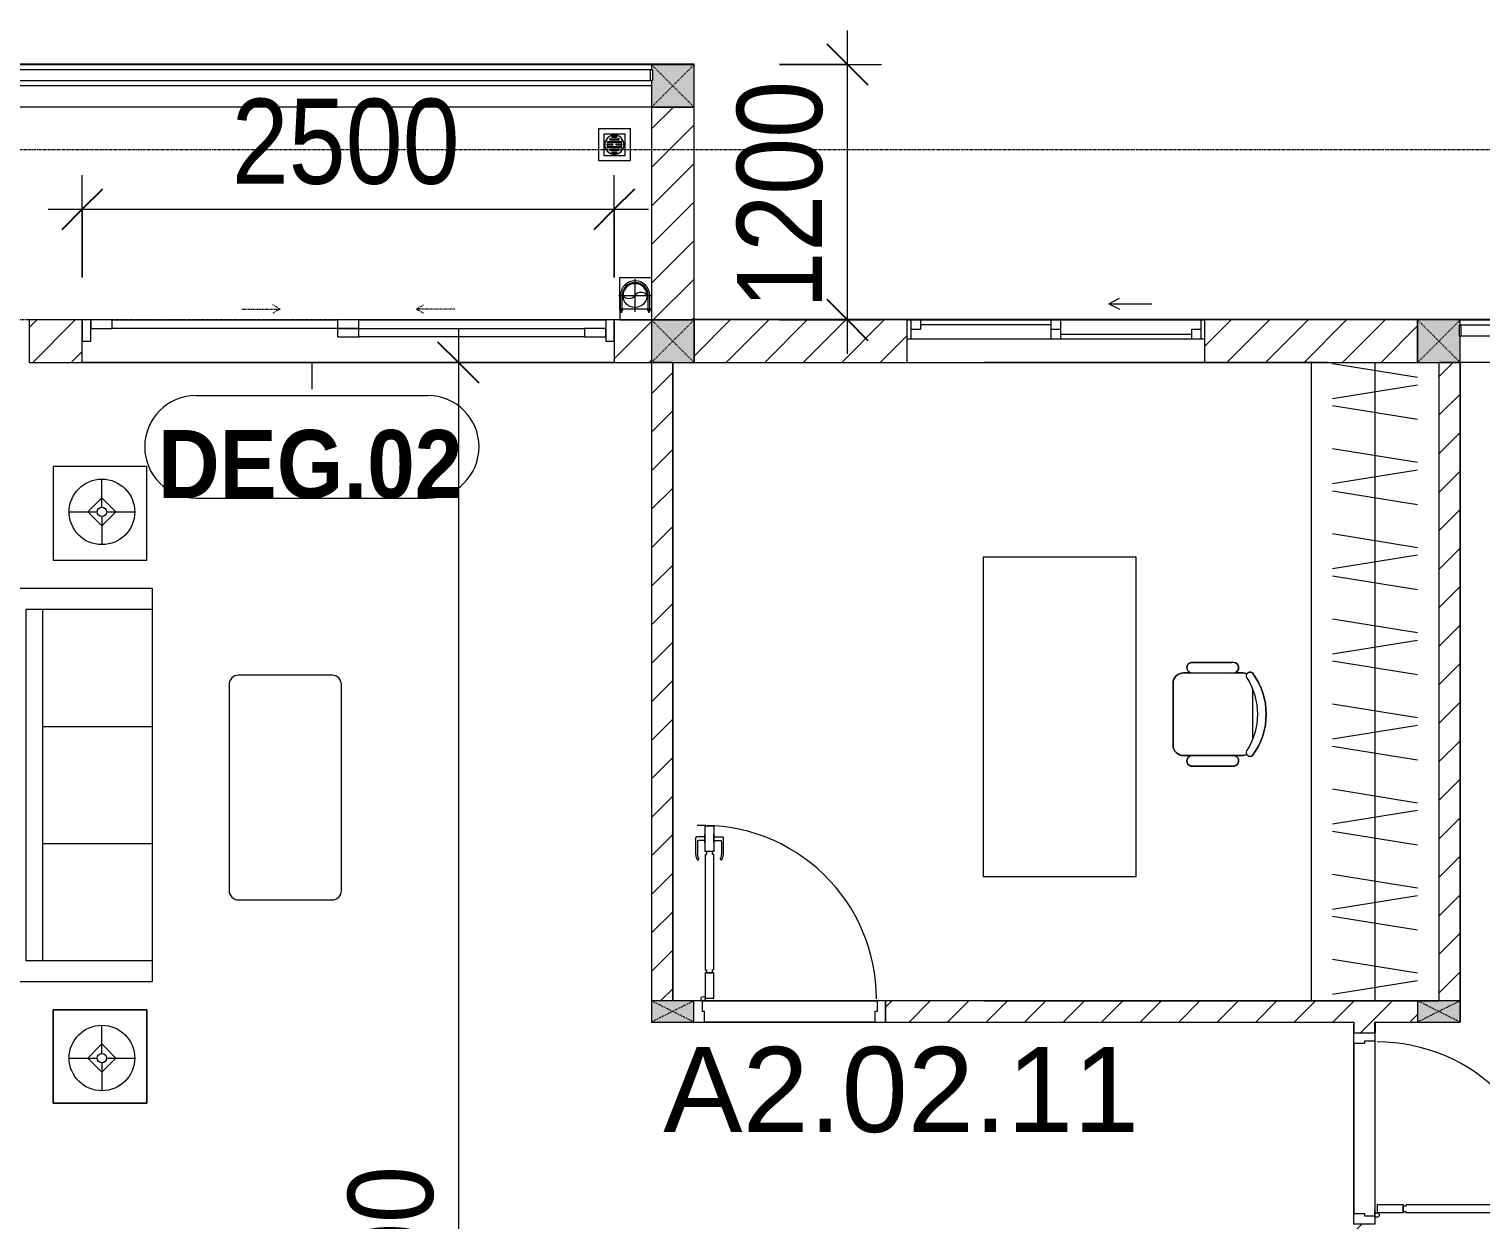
# Model space of a CAD drawing. Header units: millimetres. Extents: x 962 to 239635, y -15958 to 82755.
# Drawn here: x 153678 to 160501, y 40307 to 45904 of the extents above; entities that cross this region are included whole.
import ezdxf

# ---------------------------------------------------------------- set-up
doc = ezdxf.new("R2010")
doc.units = ezdxf.units.MM
for name, pattern in [('Dash', [6, 3, -3]), ('Grid Line', [22.225, 12.7, -3.175, 3.175, -3.175]), ('IMPORT-CENTER _2_', [40.64, 25.4, -5.08, 5.08, -5.08])]:
    doc.linetypes.add(name, pattern=pattern)
for name, color, linetype, lineweight in [('0-1', 7, 'Continuous', 5), ('A-ANNO-DIMS', 211, 'Continuous', 9), ('A-ANNO-DIMS-160', 211, 'Continuous', 9), ('A-AREA-IDEN', 2, 'Continuous', 9), ('A-DETL-GENF-1', 9, 'Continuous', 9), ('A-DOOR', 31, 'Continuous', 9), ('A-DOOR-1', 254, 'Continuous', 9), ('A-DOOR-2', 9, 'Continuous', 9), ('A-DOOR-FRAM', 31, 'Continuous', 9), ('A-DOOR-HDLN', 31, 'Dash', 9), ('A-DOOR-IDEN', 31, 'Continuous', 9), ('A-FLOR-1', 250, 'Continuous', 9), ('A-FLOR-2', 9, 'Continuous', 9), ('A-FLOR-HRAL', 11, 'Continuous', 9), ('A-FLOR-HRAL-1', 254, 'Continuous', 9), ('A-FLOR-HRAL-2', 9, 'Continuous', 9), ('A-GLAZ', 151, 'Continuous', 9), ('A-WALL', 113, 'Continuous', 9), ('A-WALL-1', 253, 'Continuous', 18), ('A-WALL-2', 9, 'Continuous', 9), ('A-WALL-3', 113, 'Continuous', 18), ('A-WALL-PATT-1', 10, 'Continuous', 9), ('A-WALL-PATT-2', 111, 'Continuous', 9), ('G-IMPT', 8, 'Continuous', 9), ('G-IMPT-2', 8, 'IMPORT-CENTER _2_', 9), ('I-FURN', 30, 'Continuous', 9), ('I-FURN-1', 254, 'Continuous', 9), ('M-EQPM', 50, 'Continuous', 9), ('S-COLS', 52, 'Continuous', 9), ('S-COLS-1', 52, 'Continuous', 5), ('S-COLS-3', 254, 'Continuous', 9), ('S-COLS-4', 253, 'Continuous', 18), ('S-COLS-5', 52, 'Dash', 9), ('S-COLS-6', 52, 'Continuous', 18), ('S-COLS-HDLN', 52, 'Dash', 9), ('S-COLS-HDLN-1', 9, 'Dash', 9), ('S-GRID-1', 1, 'Grid Line', 9)]:
    doc.layers.add(name, color=color, linetype=linetype, lineweight=lineweight)
doc.styles.add('Arial_11', font='arial_0.ttf', dxfattribs={"height": 400})
doc.styles.add('Arial_B_6', font='arialbd_0.ttf', dxfattribs={"width": 0.9, "height": 320})
doc.styles.add('UTM Avo', font='UTM Avo.ttf', dxfattribs={"width": 0.9, "height": 400})
doc.dimstyles.new('1_Dim_chi_tiet_2_5', dxfattribs={"dimscale": 304.8, "dimtxt": 399.720379, "dimasz": 0.629921, "dimexe": 0.524934, "dimexo": 0.0625, "dimgap": 0.052493, "dimtad": 1, "dimdec": 0, "dimrnd": 5, "dimzin": 0, "dimdsep": 46, "dimtxsty": 'UTM Avo', "dimblk1": 'OBLIQUE', "dimblk2": 'OBLIQUE', "dimsah": 1, "dimcen": 0.09, "dimdle": 0.524934, "dimazin": 0, "dimtfac": 1, "dimtdec": 4, "dimtix": 1, "dimtmove": 0, "dimatfit": 3, "dimfxl": 1.049869, "dimfxlon": 1, "dimtvp": 1, "dimtolj": 1, "dimtzin": 0, "dimarcsym": 2})
doc.dimstyles.new('1_Dim_chi_tiet_2_5_1', dxfattribs={"dimscale": 304.8, "dimtxt": 399.720379, "dimasz": 0.629921, "dimexe": 0.524934, "dimexo": 0.0625, "dimgap": 0.052493, "dimtad": 1, "dimdec": 0, "dimrnd": 5, "dimzin": 0, "dimdsep": 46, "dimtxsty": 'UTM Avo', "dimblk1": 'OBLIQUE', "dimblk2": 'OBLIQUE', "dimsah": 1, "dimcen": 0.09, "dimdle": 0.524934, "dimazin": 0, "dimtfac": 1, "dimtdec": 4, "dimtix": 1, "dimtmove": 0, "dimatfit": 3, "dimfxl": 1.049869, "dimfxlon": 1, "dimtvp": 1, "dimtolj": 1, "dimtzin": 0, "dimarcsym": 2})
pattern_1 = [(45, (0, 0), (-90.50967, 90.50967), [])]
pattern_2 = [(45, (61750.9, 0), (-90.50967, 90.50967), [])]

# ---------------------------------------------------------------- blocks, each defined once
blk = doc.blocks.new('NCV_TKTC_KET CAU_rvt-1-TKCS_MB TẦNG 2')
at = {"layer": 'A-FLOR-1'}
for p, q in [((98652.5, 41236.9), (98652.5, 44336.9)), ((98252.6, 41186.9), (98252.6, 41236.9))]:
    blk.add_line(p, q, dxfattribs=at)
blk = doc.blocks.new('DOOR_CW_01 CANH MO-PANEL KINH - DIW_01-900x2200-CỬA GỖ VÂN LAMINATE-V77-TKCS_MB TẦNG 2')
at = {"layer": 'A-DETL-GENF-1'}
for p, q in [((-399, 820.5), (-438, 820.5)), ((-399, 831.8), (-397, 831.8)), ((-399, 792.2), (-399, 831.8)), ((-397, 872), (-357, 872)), ((-397, 752), (-397, 872)), ((-397, 792.2), (-397, 831.8)), ((-357, 872), (-357, 752)), ((-357, 792.2), (-357, 831.8)), ((-355, 831.8), (-357, 831.8)), ((-355, 792.2), (-355, 831.8)), ((-355, 820.5), (-316, 820.5)), ((-442, 737), (-442, 816.5)), ((-434, 799.5), (-434, 737)), ((-399, 803.5), (-430, 803.5)), ((-397, 792.2), (-399, 792.2)), ((-357, 752), (-397, 752)), ((-363, 752), (-391, 752)), ((-391, 752), (-391, 738)), ((-363, 738), (-363, 752)), ((-357, 792.2), (-355, 792.2)), ((-355, 803.5), (-324, 803.5)), ((-320, 799.5), (-320, 737)), ((-312, 737), (-312, 816.5)), ((-433.9, 711.2), (-427.3, 715.8)), ((-397, 738), (-391, 738)), ((-397, 738), (-397, 196)), ((-357, 738), (-363, 738)), ((-357, 196), (-357, 738)), ((-320.1, 711.2), (-326.7, 715.8)), ((-397, 196), (-391, 196)), ((-357, 182), (-397, 182)), ((-397, 182), (-397, 62)), ((-391, 196), (-391, 182)), ((-391, 182), (-363, 182)), ((-357, 196), (-363, 196)), ((-363, 182), (-363, 196)), ((-357, 62), (-357, 182)), ((-397, 62), (-357, 62))]:
    blk.add_line(p, q, dxfattribs=at)
blk.add_circle((-407, 60), 10, dxfattribs=at)
for centre, radius, start, end in [((-438, 816.5), 4, 90, 180), ((-407, 60), 814, 360, 92), ((-316, 816.5), 4, 0, 90), ((-430, 799.5), 4, 90, 180), ((-324, 799.5), 4, 360, 90), ((-397, 737), 45, 180, 215), ((-397, 737), 37, 180, 215), ((-357, 737), 37, 325, 0), ((-357, 737), 45, 325, 0)]:
    blk.add_arc(centre, radius, start, end, dxfattribs=at)
at = {"layer": 'A-DOOR-2'}
for p, q in [((-410, 50), (-450, 50)), ((-410, 0), (-410, 50)), ((-400, 0), (-410, 0)), ((-407, 50), (-382, 50)), ((-400, -50), (-400, 0)), ((410, 0), (400, 0)), ((400, 0), (400, -50)), ((450, 50), (410, 50)), ((410, 50), (410, 0)), ((450, -50), (450, 50)), ((-450, -50), (-400, -50)), ((400, -50), (450, -50))]:
    blk.add_line(p, q, dxfattribs=at)
blk = doc.blocks.new('TU DO LV A - TU DO LV A-885793-TKCS_MB TẦNG 2')
at = {"layer": 'I-FURN'}
for p, q in [((4.3, 101), (68.9, 499)), ((169, 101), (104.4, 499)), ((202.5, 101), (267.1, 499)), ((404.3, 101), (468.9, 499)), ((569, 101), (504.4, 499)), ((602.5, 101), (667.1, 499)), ((804.3, 101), (868.9, 499)), ((969, 101), (904.4, 499)), ((1002.5, 101), (1067.1, 499)), ((1204.3, 101), (1268.9, 499)), ((1369, 101), (1304.4, 499)), ((1402.5, 101), (1467.1, 499)), ((1604.3, 101), (1668.9, 499)), ((1769, 101), (1704.4, 499)), ((1802.5, 101), (1867.1, 499)), ((2004.3, 101), (2068.9, 499)), ((2169, 101), (2104.4, 499)), ((2202.5, 101), (2267.1, 499)), ((2404.3, 101), (2468.9, 499)), ((2569, 101), (2504.4, 499)), ((2602.5, 101), (2667.1, 499)), ((2804.3, 101), (2868.9, 499)), ((2969, 101), (2904.4, 499)), ((0, 300), (3000, 300)), ((0, 0), (3000, 0))]:
    blk.add_line(p, q, dxfattribs=at)
at = {"layer": 'I-FURN-1'}
blk.add_line((0, 0), (3000, 0), dxfattribs=at)
blk = doc.blocks.new('BAN LV A - BAN LV A_dwg_ban hoc2-348006-TKCS_MB TẦNG 2')
at = {"layer": 'I-FURN'}
for p, q in [((145.8, 437.4), (-145.8, 437.4)), ((-243, 354.4), (-243, 162)), ((-194.4, 388.8), (-194.4, 113.4)), ((194.4, 113.4), (194.4, 388.8)), ((194.4, 351.4), (194.4, 150.8)), ((243.7, 162), (243.7, 354.4)), ((-120.5, 64.8), (120.5, 64.8))]:
    blk.add_line(p, q, dxfattribs=at)
at = {"layer": 'I-FURN', "flags": 128}
blk.add_lwpolyline([(-737.8, 610.5), (-737.8, 1330.5), (-154.9, 1330.5), (762.2, 1330.5), (762.2, 610.5)], close=True, dxfattribs=at)
at = {"layer": 'I-FURN'}
for centre, radius, start, end in [((-145.8, 388.8), 48.6, 90, 180), ((145.8, 388.8), 48.6, 360, 90), ((-218.7, 347.3), 25.3, 343.7398, 163.7398), ((219.4, 347.3), 25.3, 16.2602, 170.70537), ((-218.7, 154.9), 25.3, 163.7398, 16.2602), ((219.4, 154.9), 25.3, 189.29463, 16.2602), ((-180.2, 75.4), 17.8, 57.97259, 216.69006), ((-145.8, 113.4), 48.6, 180, 207.58444), ((0, 359.3), 318.2, 237.57575, 302.42425), ((180.2, 75.4), 17.8, 323.30994, 122.02741), ((145.8, 113.4), 48.6, 332.41556, 0), ((0, 324), 324, 233.1301, 306.8699)]:
    blk.add_arc(centre, radius, start, end, dxfattribs=at)
blk = doc.blocks.new('BAN LV A - BAN LV A_dwg-348005-TKCS_MB TẦNG 2')
at = {"extrusion": (0, 0, -1), "zscale": -1, "rotation": 180}
blk.add_blockref('BAN LV A - BAN LV A_dwg_ban hoc2-348006-TKCS_MB TẦNG 2', (-729, 1383.7), dxfattribs=at)
blk = doc.blocks.new('BAN LV A - BAN LV A-348231-TKCS_MB TẦNG 2')
at = {"layer": 'I-FURN-1'}
for p, q in [((534.6, 1270.3), (534.6, 1235.9)), ((923.4, 1232.9), (923.4, 1270.3)), ((486, 1221.7), (486, 1029.3)), ((972.7, 1029.3), (972.7, 1221.7)), ((534.6, 1029.3), (534.6, 994.9)), ((923.4, 994.9), (923.4, 1032.3)), ((583.2, 946.3), (874.8, 946.3)), ((1491.2, 773.2), (-8.8, 773.2)), ((-8.8, 773.2), (-8.8, 53.2)), ((1491.2, 53.2), (1491.2, 773.2)), ((-8.8, 53.2), (1491.2, 53.2))]:
    blk.add_line(p, q, dxfattribs=at)
for centre, radius, start, end in [((729, 1059.7), 324, 53.1301, 126.8699), ((548.9, 1308.3), 17.8, 143.30994, 240.59603), ((909.2, 1308.3), 17.8, 299.40397, 36.69006), ((510.3, 1228.8), 25.3, 16.2602, 196.2602), ((583.2, 1270.3), 48.6, 152.41556, 180), ((874.8, 1270.3), 48.6, 360, 27.58444), ((948.4, 1228.8), 25.3, 343.7398, 170.70537), ((510.3, 1036.4), 25.3, 196.2602, 343.7398), ((948.4, 1036.4), 25.3, 189.29463, 343.7398), ((583.2, 994.9), 48.6, 180, 270), ((874.8, 994.9), 48.6, 270, 360)]:
    blk.add_arc(centre, radius, start, end, dxfattribs=at)
blk.add_blockref('BAN LV A - BAN LV A_dwg-348005-TKCS_MB TẦNG 2', (0, 0))
blk = doc.blocks.new('LOBBY_SOFA_1 - LOBBY_SOFA_1-V110-TKCS_MB TẦNG 2')
at = {"layer": 'I-FURN'}
for p, q in [((-2556, -5.4), (-2556, -660)), ((-2457, -66), (-2457, -660)), ((-807, -66), (-2457, -66)), ((-807, -660), (-807, -66)), ((-708, -660), (-708, -5.4)), ((-3128.2, -193.5), (-2688.2, -193.5)), ((-3128.2, -633.5), (-3128.2, -193.5)), ((-2688.2, -193.5), (-2688.2, -633.5)), ((-807, -143), (-2457, -143)), ((-1907, -143), (-1907, -660)), ((-1357, -143), (-1357, -660)), ((-575.9, -193.5), (-575.9, -633.5)), ((-135.9, -193.5), (-575.9, -193.5)), ((-135.9, -633.5), (-135.9, -193.5)), ((-2915.4, -269), (-2915.4, -401)), ((-348.6, -269), (-348.6, -401)), ((-2915.4, -357), (-2981.4, -423)), ((-2849.4, -423), (-2915.4, -357)), ((-414.6, -423), (-348.6, -357)), ((-348.6, -357), (-282.6, -423)), ((-2937.4, -423), (-3069.4, -423)), ((-2981.4, -423), (-2915.4, -489)), ((-2915.4, -489), (-2849.4, -423)), ((-2915.4, -445), (-2915.4, -577)), ((-2893.4, -423), (-2761.4, -423)), ((-370.6, -423), (-502.6, -423)), ((-348.6, -489), (-414.6, -423)), ((-282.6, -423), (-348.6, -489)), ((-348.6, -445), (-348.6, -577)), ((-326.6, -423), (-194.6, -423)), ((-2688.2, -633.5), (-3128.2, -633.5)), ((-2556, -660), (-708, -660)), ((-575.9, -633.5), (-135.9, -633.5)), ((-1160.3, -1020.5), (-2128.3, -1020.5)), ((-2172.3, -1064.5), (-2172.3, -1504.5)), ((-1116.3, -1504.5), (-1116.3, -1064.5)), ((-2128.3, -1548.5), (-1160.3, -1548.5))]:
    blk.add_line(p, q, dxfattribs=at)
for centre, radius in [((-2915.4, -423), 154), ((-348.6, -423), 154), ((-2915.4, -423), 22), ((-348.6, -423), 22)]:
    blk.add_circle(centre, radius, dxfattribs=at)
for centre, start, end in [((-2128.3, -1064.5), 90, 180), ((-1160.3, -1064.5), 0, 90), ((-2128.3, -1504.5), 180, 270), ((-1160.3, -1504.5), 270, 0)]:
    blk.add_arc(centre, 44, start, end, dxfattribs=at)
at = {"layer": 'I-FURN-1'}
for p, q in [((-2556, -5.4), (-2556, -660)), ((-708, -660), (-708, -5.4)), ((-2688.2, -193.5), (-3128.2, -193.5)), ((-3128.2, -193.5), (-3128.2, -633.5)), ((-2688.2, -633.5), (-2688.2, -193.5)), ((-135.9, -193.5), (-575.9, -193.5)), ((-575.9, -193.5), (-575.9, -633.5)), ((-135.9, -633.5), (-135.9, -193.5)), ((-3128.2, -633.5), (-2688.2, -633.5)), ((-2556, -660), (-708, -660)), ((-575.9, -633.5), (-135.9, -633.5)), ((-1160.3, -1020.5), (-2128.3, -1020.5)), ((-2172.3, -1064.5), (-2172.3, -1504.5)), ((-1116.3, -1504.5), (-1116.3, -1064.5)), ((-2128.3, -1548.5), (-1160.3, -1548.5))]:
    blk.add_line(p, q, dxfattribs=at)
for centre, start, end in [((-2128.3, -1064.5), 90, 180), ((-1160.3, -1064.5), 0, 90), ((-2128.3, -1504.5), 180, 270), ((-1160.3, -1504.5), 270, 0)]:
    blk.add_arc(centre, 44, start, end, dxfattribs=at)
blk = doc.blocks.new('Railing - 50 x 10mm-901205-TKCS_MB TẦNG 2')
at = {"layer": 'A-FLOR-HRAL-2'}
for p, q in [((25, 5), (-25, 5)), ((-25, 5), (-25, -5)), ((25, -5), (25, 5)), ((-25, -5), (25, -5))]:
    blk.add_line(p, q, dxfattribs=at)
blk = doc.blocks.new('Railing - Railing-1004819-TKCS_MB TẦNG 2')
at = {"layer": 'A-FLOR-HRAL-2'}
for p, q in [((76863.6, 35251.3), (75748.6, 35251.3)), ((75748.6, 35201.3), (76863.6, 35201.3))]:
    blk.add_line(p, q, dxfattribs=at)
at = {"rotation": 270}
for p in [(75743.6, 35226.3), (76868.6, 35226.3)]:
    blk.add_blockref('Railing - 50 x 10mm-901205-TKCS_MB TẦNG 2', p, dxfattribs=at)
blk = doc.blocks.new('G1_SOF - BO TRU - 100x200-745959-TKCS_MB TẦNG 2')
at = {"layer": 'S-COLS'}
blk.add_hatch(color=256, dxfattribs=at).paths.add_polyline_path([(-50, 100), (-50, -100), (50, -100), (50, 100)])
at = {"layer": 'S-COLS-4'}
for p, q in [((50, 100), (-50, 100)), ((-50, 100), (-50, -100)), ((50, -100), (50, 100)), ((-50, -100), (50, -100))]:
    blk.add_line(p, q, dxfattribs=at)
at = {"layer": 'S-COLS-HDLN-1'}
for p, q in [((50, 100), (-50, -100)), ((-50, 100), (50, -100))]:
    blk.add_line(p, q, dxfattribs=at)
blk = doc.blocks.new('DOOR_CW_01 CANH MO-PANEL KINH - DIG_01-900x2200-CỬA NHÔM KÍNH-901215-TKCS_MB TẦNG 2')
at = {"layer": 'A-DETL-GENF-1'}
for p, q in [((-397, -182), (-397, -62)), ((-397, -62), (-357, -62)), ((-357, -62), (-357, -182)), ((-357, -182), (-397, -182)), ((-397, -196), (-391, -196)), ((-397, -738), (-397, -196)), ((-391, -196), (-391, -182)), ((-391, -182), (-363, -182)), ((-363, -182), (-363, -196)), ((-357, -196), (-363, -196)), ((-357, -196), (-357, -738)), ((-442, -737), (-442, -816.5)), ((-434, -799.5), (-434, -737)), ((-433.9, -711.2), (-427.3, -715.8)), ((-397, -738), (-391, -738)), ((-391, -752), (-391, -738)), ((-357, -738), (-363, -738)), ((-363, -738), (-363, -752)), ((-320.1, -711.2), (-326.7, -715.8)), ((-320, -799.5), (-320, -737)), ((-312, -737), (-312, -816.5)), ((-399, -803.5), (-430, -803.5)), ((-399, -792.2), (-399, -831.8)), ((-397, -792.2), (-399, -792.2)), ((-357, -752), (-397, -752)), ((-397, -752), (-397, -872)), ((-397, -792.2), (-397, -831.8)), ((-363, -752), (-391, -752)), ((-357, -872), (-357, -752)), ((-357, -792.2), (-357, -831.8)), ((-357, -792.2), (-355, -792.2)), ((-355, -792.2), (-355, -831.8)), ((-355, -803.5), (-324, -803.5)), ((-399, -820.5), (-438, -820.5)), ((-399, -831.8), (-397, -831.8)), ((-397, -872), (-357, -872)), ((-355, -831.8), (-357, -831.8)), ((-355, -820.5), (-316, -820.5))]:
    blk.add_line(p, q, dxfattribs=at)
blk.add_circle((-407, -60), 10, dxfattribs=at)
for centre, radius, start, end in [((-407, -60), 814, 268, 0), ((-397, -737), 45, 145, 180), ((-397, -737), 37, 145, 180), ((-357, -737), 37, 0, 35), ((-357, -737), 45, 360, 35), ((-438, -816.5), 4, 180, 270), ((-430, -799.5), 4, 180, 270), ((-324, -799.5), 4, 270, 0), ((-316, -816.5), 4, 270, 0)]:
    blk.add_arc(centre, radius, start, end, dxfattribs=at)
at = {"layer": 'A-DOOR-2'}
for p, q in [((-450, -50), (-450, 50)), ((-450, 50), (-400, 50)), ((-400, 50), (-400, 0)), ((400, 0), (400, 50)), ((400, 50), (450, 50)), ((450, 50), (450, -50)), ((-410, -50), (-450, -50)), ((-410, 0), (-410, -50)), ((-400, 0), (-410, 0)), ((-407, -50), (-382, -50)), ((410, 0), (400, 0)), ((410, -50), (410, 0)), ((450, -50), (410, -50))]:
    blk.add_line(p, q, dxfattribs=at)
blk = doc.blocks.new('NCV_TKTC_TANG 2_rvt-1-TKCS_MB TẦNG 2')
at = {"layer": 'A-WALL-PATT-1'}
h = blk.add_hatch(dxfattribs=at)
h.set_pattern_fill('FP_1', color=256, style=0, pattern_type=2)
h.set_pattern_definition(pattern_1)
h.paths.add_polyline_path([(94852.1, 41336.9), (94952.1, 41336.9), (94952.1, 44336.9), (94852.1, 44336.9), (94852.1, 42664.4)])
h = blk.add_hatch(dxfattribs=at)
h.set_pattern_fill('FP_1', color=256, style=0, pattern_type=2)
h.set_pattern_definition(pattern_1)
h.paths.add_polyline_path([(98552.1, 41336.9), (98652.1, 41336.9), (98652.1, 44336.9), (98552.1, 44336.9), (98552.1, 42664.4)])
h = blk.add_hatch(dxfattribs=at)
h.set_pattern_fill('FP_1', color=256, style=0, pattern_type=2)
h.set_pattern_definition(pattern_1)
h.paths.add_polyline_path([(98452.1, 41236.9), (98452.1, 41336.9), (95952.1, 41336.9), (95952.1, 41236.9), (98252.1, 41236.9)])
h = blk.add_hatch(dxfattribs=at)
h.set_pattern_fill('FP_1', color=256, style=0, pattern_type=2)
h.set_pattern_definition(pattern_1)
h.paths.add_polyline_path([(98252.1, 40236.9), (98252.1, 40286.9), (98152.6, 40286.9), (98152.1, 40236.9)])
h.paths.add_polyline_path([(98252.1, 41186.9), (98252.1, 41236.9), (98152.1, 41236.9), (98152.6, 41226.9), (98152.6, 41186.9)])
at = {"layer": 'A-FLOR-2'}
for p, q in [((94852.6, 45536.9), (91852.6, 45536.9)), ((94637.6, 44536.9), (93477.6, 44536.9)), ((94677.6, 44336.9), (92177.6, 44336.9)), ((92177.6, 44336.9), (94677.6, 44336.9)), ((94952.6, 44336.9), (94952.6, 41336.9)), ((97452.6, 44336.9), (96416.3, 44336.9)), ((97952.1, 44336.9), (97452.6, 44336.9)), ((98028.4, 44336.9), (97952.1, 44336.9)), ((98652.6, 44336.9), (98652.6, 41236.9)), ((95092.1, 41336.9), (95912.1, 41336.9)), ((95912.1, 41336.9), (95092.1, 41336.9)), ((96416.3, 41336.9), (97952.1, 41336.9)), ((97952.1, 41336.9), (98452.1, 41336.9)), ((98452.1, 41336.9), (98552.1, 41336.9)), ((95902.1, 41236.9), (95102.1, 41236.9)), ((95102.1, 41236.9), (95902.1, 41236.9)), ((98252.6, 41236.9), (98252.6, 41186.9)), ((98252.6, 40286.9), (98252.6, 41186.9)), ((98152.6, 40336.8), (98152.6, 41137)), ((98152.6, 41137), (98152.6, 40336.8))]:
    blk.add_line(p, q, dxfattribs=at)
at = {"layer": 'A-WALL-1'}
for p, q in [((94952.1, 44336.9), (94852.1, 44336.9)), ((94852.1, 44336.9), (94852.1, 41336.9)), ((94952.1, 41336.9), (94952.1, 44336.9)), ((98552.1, 44336.9), (98552.1, 41336.9)), ((98652.1, 44336.9), (98552.1, 44336.9)), ((98652.1, 41336.9), (98652.1, 44336.9)), ((98452.1, 41336.9), (95952.1, 41336.9)), ((95952.1, 41336.9), (95952.1, 41236.9)), ((95952.1, 41236.9), (98152.1, 41236.9)), ((98152.1, 41236.9), (98152.1, 41226.9)), ((98152.1, 41226.9), (98152.6, 41226.9)), ((98152.6, 41226.9), (98152.6, 41186.9)), ((98252.1, 41236.9), (98452.1, 41236.9)), ((98252.1, 41186.9), (98252.1, 41236.9)), ((98152.6, 41186.9), (98252.1, 41186.9))]:
    blk.add_line(p, q, dxfattribs=at)
at = {"layer": 'A-WALL-2'}
for p, q in [((98652.6, 44536.9), (99777.1, 44536.9)), ((99777.1, 44336.9), (98652.6, 44336.9)), ((95092.1, 41336.9), (95912.1, 41336.9)), ((95902.1, 41236.9), (95102.1, 41236.9)), ((98152.1, 41186.9), (98152.1, 41226.9)), ((98252.1, 41146.9), (98252.1, 40326.9)), ((98152.1, 40336.9), (98152.1, 41136.9))]:
    blk.add_line(p, q, dxfattribs=at)
at = {"layer": 'A-DOOR-1'}
blk.add_blockref('DOOR_CW_01 CANH MO-PANEL KINH - DIW_01-900x2200-CỬA GỖ VÂN LAMINATE-V77-TKCS_MB TẦNG 2', (95502.1, 41286.9), dxfattribs=at)
at = {"layer": 'A-DOOR-1', "rotation": 89.99999999999892}
blk.add_blockref('DOOR_CW_01 CANH MO-PANEL KINH - DIG_01-900x2200-CỬA NHÔM KÍNH-901215-TKCS_MB TẦNG 2', (98202.1, 40736.9), dxfattribs=at)
at = {"layer": 'A-FLOR-HRAL-1'}
blk.add_blockref('Railing - Railing-1004819-TKCS_MB TẦNG 2', (22908.5, 9260.7), dxfattribs=at)
at = {"layer": 'I-FURN-1'}
for name, p, rotation in [('TU DO LV A - TU DO LV A-885793-TKCS_MB TẦNG 2', (97952.1, 44336.9), 269.9999999999997), ('LOBBY_SOFA_1 - LOBBY_SOFA_1-V110-TKCS_MB TẦNG 2', (91847.1, 43983.4), 90.00000000000031), ('BAN LV A - BAN LV A-348231-TKCS_MB TẦNG 2', (96357.2, 43412.7), 269.9999999999995)]:
    blk.add_blockref(name, p, dxfattribs=dict(at, rotation=rotation))
at = {"layer": 'S-COLS-3', "rotation": 269.9999999999993}
for p in [(94952.1, 41286.9), (98552.1, 41286.9)]:
    blk.add_blockref('G1_SOF - BO TRU - 100x200-745959-TKCS_MB TẦNG 2', p, dxfattribs=at)
blk = doc.blocks.new('1_FAMILY RVT - W01-WxH 1400x1400xmm-389822-TKCS_MB TẦNG 2')
at = {"layer": 'A-GLAZ'}
for p, q in [((248.4, 172.39), (299.2, 197.79)), ((248.4, 172.39), (299.2, 146.99)), ((248.4, 172.39), (451.6, 172.39)), ((-700, 96.19), (-700, -103.81)), ((700, 96.19), (-700, 96.19)), ((-700, 96.19), (-636.5, 96.19)), ((-680.95, 96.19), (-680.95, 7.29)), ((-636.5, 96.19), (-22.225, 96.19)), ((-636.5, 96.19), (-636.5, 51.74)), ((-636.5, 73.965), (-22.225, 73.965)), ((-22.225, 7.29), (-22.225, 96.19)), ((-22.225, 96.19), (22.225, 96.19)), ((22.225, 96.19), (680.95, 96.19)), ((22.225, 96.19), (22.225, 7.29)), ((680.95, 96.19), (700, 96.19)), ((680.95, 96.19), (680.95, 7.29)), ((700, -103.81), (700, 96.19)), ((-700, 7.29), (-680.95, 7.29)), ((-636.5, 51.74), (-680.95, 51.74)), ((-680.95, 7.29), (-22.225, 7.29)), ((22.225, 51.74), (-22.225, 51.74)), ((-22.225, 7.29), (22.225, 7.29)), ((22.225, 29.515), (636.5, 29.515)), ((22.225, 7.29), (636.5, 7.29)), ((636.5, 51.74), (636.5, 7.29)), ((680.95, 51.74), (636.5, 51.74)), ((636.5, 7.29), (700, 7.29)), ((-700, -103.81), (700, -103.81))]:
    blk.add_line(p, q, dxfattribs=at)
blk = doc.blocks.new('DEG_02-DEG_03 - DEG_02-2500x2400mm-CỬA ĐI 02 CÁNH TRƯỢT-625766-TKCS_MB TẦNG 2')
at = {"layer": 'A-DOOR'}
for p, q in [((-1110, 100), (-1210, 100)), ((-1210, 100), (-1210, 60)), ((-1110, 60), (-1110, 100)), ((-1110, 100), (-50, 100)), ((50, 100), (-50, 100)), ((-50, 100), (-50, 60)), ((50, 60), (50, 100)), ((-1210, 60), (-1110, 60)), ((-50, 60), (-1110, 60)), ((50, 60), (-50, 60)), ((-50, 60), (-50, 20)), ((-50, 60), (50, 60)), ((-50, 20), (50, 20)), ((50, 20), (50, 60)), ((50, 60), (1110, 60)), ((1110, 20), (50, 20)), ((1210, 60), (1110, 60)), ((1110, 60), (1110, 20)), ((1110, 20), (1210, 20)), ((1210, 20), (1210, 60))]:
    blk.add_line(p, q, dxfattribs=at)
at = {"layer": 'A-DOOR-FRAM'}
for p, q in [((-1210, 100), (-1250, 100)), ((-1250, 100), (-1250, 0)), ((-1210, 0), (-1210, 100)), ((1250, 100), (1210, 100)), ((1210, 100), (1210, 0)), ((1250, 0), (1250, 100)), ((-1250, 0), (-1210, 0)), ((1210, 0), (1250, 0))]:
    blk.add_line(p, q, dxfattribs=at)
at = {"layer": 'A-DOOR-HDLN'}
for p, q in [((-500.4, 151.1), (-320.4, 151.1)), ((-320.4, 151.1), (-355, 171.1)), ((-320.4, 151.1), (-355, 131.1)), ((320.4, 151.1), (355, 171.1)), ((320.4, 151.1), (355, 131.1)), ((500.4, 151.1), (320.4, 151.1))]:
    blk.add_line(p, q, dxfattribs=at)
blk = doc.blocks.new('Railing - 50 x 10mm-1251311-TKCS_MB TẦNG 2')
at = {"layer": 'A-FLOR-HRAL'}
for p, q in [((25, 5), (-25, 5)), ((-25, 5), (-25, -5)), ((25, -5), (25, 5)), ((-25, -5), (25, -5))]:
    blk.add_line(p, q, dxfattribs=at)
blk = doc.blocks.new('Railing - Railing-1260575-TKCS_MB TẦNG 2')
at = {"layer": 'A-FLOR-HRAL'}
for p, q in [((94847.6, 45712.4), (91857.6, 45712.4)), ((91857.6, 45662.4), (94847.6, 45662.4))]:
    blk.add_line(p, q, dxfattribs=at)
at = {"extrusion": (0, 0, -1), "zscale": -1, "rotation": 90}
for p in [(-91852.6, 45687.4), (-94852.6, 45687.4)]:
    blk.add_blockref('Railing - 50 x 10mm-1251311-TKCS_MB TẦNG 2', p, dxfattribs=at)
blk = doc.blocks.new('TKTC_XREF_251221_MB TANG 2-7 - TKTC_XREF_260130_MB TANG 2-5_dwg_$cc-4746808-TKCS_MB TẦNG 2')
at = {"layer": 'G-IMPT-2'}
for p, q in [((0, -0.673), (0, 0.673)), ((-0.673, 0), (0.673, 0))]:
    blk.add_line(p, q, dxfattribs=at)
at = {"layer": 'M-EQPM'}
blk.add_circle((0, 0), 0.5, dxfattribs=at)
for centre, radius, start, end in [((0, 0), 0.5, 90, 270), ((0.188, 0.25), 0.313, 126.8699, 233.1301), ((-0.188, -0.25), 0.313, 306.8699, 53.1301)]:
    blk.add_arc(centre, radius, start, end, dxfattribs=at)
blk = doc.blocks.new('TKTC_XREF_251221_MB TANG 2-7 - TKTC_XREF_260130_MB TANG 2-5_dwg_CUM U_DN100-4746796-TKCS_MB TẦNG 2')
at = {"layer": 'G-IMPT'}
blk.add_hatch(color=256, dxfattribs=at).paths.add_polyline_path([(0, 61), (0, 57), (14.8, 55.1), (28.5, 49.4), (40.3, 40.3), (49.4, 28.5), (55.1, 14.8), (57, 0), (55.1, -14.8), (49.4, -28.5), (40.3, -40.3), (28.5, -49.4), (14.8, -55.1), (0, -57), (0, -61), (15.8, -58.9), (30.5, -52.8), (43.1, -43.1), (52.8, -30.5), (58.9, -15.8), (61, 0), (58.9, 15.8), (52.8, 30.5), (43.1, 43.1), (30.5, 52.8), (15.8, 58.9)])
for p, q in [((-72.7, 69.3), (-72.7, 60.7)), ((-65, 69), (0, 69)), ((-79.1, 66.6), (-79.1, 63.4)), ((-76.6, 66.6), (-76.6, 63.4)), ((-74.6, 66.6), (-74.6, 63.4)), ((-66.9, 67.9), (-71.7, 67.9)), ((-66.9, 62.1), (-71.7, 62.1)), ((-79.1, -63.4), (-79.1, -66.6)), ((-76.6, -63.4), (-76.6, -66.6)), ((-74.6, -63.4), (-74.6, -66.6)), ((-72.7, -60.7), (-72.7, -69.3)), ((-66.9, -62.1), (-71.7, -62.1)), ((-66.9, -67.9), (-71.7, -67.9)), ((-65, -69), (0, -69))]:
    blk.add_line(p, q, dxfattribs=at)
at = {"layer": 'G-IMPT', "flags": 128}
for points in [[(-71.7, 59.2), (-66.9, 59.2), (-66.9, 70.8), (-71.7, 70.8)], [(-66.9, 70.8), (-66.9, 72.7), (-65, 72.7), (-65, 57.3), (-66.9, 57.3), (-66.9, 59.2)], [(-72.7, 67.6), (-78.1, 67.6), (-78.1, 62.4), (-72.7, 62.4)], [(-65, 61), (0, 61), (0, 57)], [(-72.7, -62.4), (-78.1, -62.4), (-78.1, -67.6), (-72.7, -67.6)], [(-71.7, -70.8), (-66.9, -70.8), (-66.9, -59.2), (-71.7, -59.2)], [(-66.9, -59.2), (-66.9, -57.3), (-65, -57.3), (-65, -72.7), (-66.9, -72.7), (-66.9, -70.8)], [(-65, -61), (0, -61), (0, -57)]]:
    blk.add_lwpolyline(points, dxfattribs=at)
at = {"layer": 'G-IMPT'}
for centre, radius, start, end in [((-71.1, 69.3), 1.56, 112.61986, 247.38014), ((0, 0), 69, 270, 90), ((-78.1, 66.6), 0.96, 90, 180), ((-78.1, 63.4), 0.96, 180, 270), ((-67.9, 65), 4.8, 143.1301, 216.8699), ((-71.1, 60.7), 1.56, 112.61986, 247.38014), ((0, 0), 61, 270, 90), ((0, 0), 57, 270, 90), ((-78.1, -63.4), 0.96, 90, 180), ((-78.1, -66.6), 0.96, 180, 270), ((-71.1, -60.7), 1.56, 112.61986, 247.38014), ((-67.9, -65), 4.8, 143.1301, 216.8699), ((-71.1, -69.3), 1.56, 112.61986, 247.38014)]:
    blk.add_arc(centre, radius, start, end, dxfattribs=at)
blk = doc.blocks.new('TKTC_XREF_251221_MB TANG 2-7 - TKTC_XREF_260130_MB TANG 2-5_dwg_THU NUOC - THU NUOC-444531-TKCS_MB TẦNG 1-4746804-TKCS_MB TẦNG 2')
at = {"layer": 'G-IMPT'}
for p, q in [((-23.3, 10.8), (40.9, 10.8)), ((40.9, 4.8), (-23.3, 4.8)), ((-11, 23.3), (28.5, 23.3)), ((28.5, 17.3), (-11, 17.3)), ((-1.1, 35.6), (18.5, 35.6)), ((18.5, 29.6), (-1.1, 29.6)), ((-23.3, -13.6), (40.9, -13.6)), ((40.9, -19.6), (-23.3, -19.6)), ((-11, -26.1), (28.5, -26.1)), ((28.5, -32.1), (-11, -32.1)), ((-1.1, -38.5), (18.5, -38.5)), ((18.5, -44.5), (-1.1, -44.5))]:
    blk.add_line(p, q, dxfattribs=at)
at = {"layer": 'G-IMPT', "flags": 128}
for points in [[(83.7, -79.4), (83.7, 70.6), (-66.3, 70.6), (-66.3, -79.4)], [(58.7, -54.4), (58.7, 45.6), (-41.3, 45.6), (-41.3, -54.4)]]:
    blk.add_lwpolyline(points, close=True, dxfattribs=at)
for points in [[(-23.3, -1.2), (0.7, -1.2), (0.7, -7.2), (-23.3, -7.2)], [(40.9, -7.2), (16.7, -7.2), (16.7, -1.2), (40.9, -1.2)]]:
    blk.add_lwpolyline(points, dxfattribs=at)
at = {"layer": 'G-IMPT'}
for centre, radius, start, end in [((8.7, -4.4), 45, 360, 180), ((8.7, -4.4), 45, 360, 180), ((-23.3, 7.8), 3, 90, 270), ((-11, 20.3), 3, 90, 270), ((-1.1, 32.6), 3, 90, 270), ((18.5, 32.6), 3, 270, 90), ((28.5, 20.3), 3, 270, 90), ((40.9, 7.8), 3, 270, 90), ((8.7, -4.4), 45, 180, 360), ((8.7, -4.4), 45, 180, 360), ((-23.3, -4.2), 3, 90, 270), ((-23.3, -16.6), 3, 90, 270), ((-11, -29.1), 3, 90, 270), ((-1.1, -41.5), 3, 90, 270), ((18.5, -41.5), 3, 270, 90), ((28.5, -29.1), 3, 270, 90), ((40.9, -4.2), 3, 270, 90), ((40.9, -16.6), 3, 270, 90)]:
    blk.add_arc(centre, radius, start, end, dxfattribs=at)
blk = doc.blocks.new('TKTC_XREF_251221_MB TANG 2-7 - TKTC_XREF_251221_MB TANG 2-7-2039446-TKCS_MB TẦNG 2')
at = {"layer": 'M-EQPM'}
for p, q in [((61400, 28502.1), (54800, 28502.1)), ((61050.5, 27499.7), (61200, 27499.7)), ((61050.5, 27350), (61050.5, 27499.7)), ((61050.3, 27349.9), (61050.6, 27300.1)), ((61200, 27349.9), (61050.3, 27349.9)), ((61200, 27350), (61050.5, 27350)), ((61050.6, 27300.1), (61200, 27300.1)), ((66125, 27302.1), (61400, 27302.1))]:
    blk.add_line(p, q, dxfattribs=at)
blk.add_blockref('TKTC_XREF_251221_MB TANG 2-7 - TKTC_XREF_260130_MB TANG 2-5_dwg_THU NUOC - THU NUOC-444531-TKCS_MB TẦNG 1-4746804-TKCS_MB TẦNG 2', (61016.7, 28127.9))
for name, p, xscale, yscale, zscale, rotation in [('TKTC_XREF_251221_MB TANG 2-7 - TKTC_XREF_260130_MB TANG 2-5_dwg_$cc-4746808-TKCS_MB TẦNG 2', (61122.1, 27414.9), 113.7150000000073, 113.7150000000073, 113.7150000000073, 269.9990086637467), ('TKTC_XREF_251221_MB TANG 2-7 - TKTC_XREF_260130_MB TANG 2-5_dwg_CUM U_DN100-4746796-TKCS_MB TẦNG 2', (61123, 27414.9), 0.9975000000000006, 0.9975000000000006, 0.9975000000000006, 90.00099133829468)]:
    blk.add_blockref(name, p, dxfattribs=dict(xscale=xscale, yscale=yscale, zscale=zscale, rotation=rotation))
blk = doc.blocks.new('G1_SOF - BO TRU - 200x200-3052400-TKCS_MB TẦNG 2')
at = {"layer": 'S-COLS-HDLN'}
for p, q in [((-100, 100), (100, -100)), ((100, 100), (-100, -100))]:
    blk.add_line(p, q, dxfattribs=at)
blk = doc.blocks.new('DIMBLOCK36-TKCS_MB TẦNG 2')
at = {"layer": 'A-ANNO-DIMS-160'}
for p, q in [((157524.1, 44376.9), (157524.1, 45897.4)), ((157204.1, 45737.4), (157684.1, 45737.4)), ((157524.1, 45737.4), (157204.1, 45737.4)), ((157204.1, 44536.9), (157684.1, 44536.9)), ((157524.1, 44536.9), (157204.1, 44536.9))]:
    blk.add_line(p, q, dxfattribs=at)
at = {"layer": 'A-ANNO-DIMS-160', "lineweight": 25}
for p, q in [((157524.1, 45737.4), (157428.1, 45833.4)), ((157524.1, 45737.4), (157620.1, 45641.4)), ((157524.1, 44536.9), (157428.1, 44632.9)), ((157524.1, 44536.9), (157620.1, 44440.9))]:
    blk.add_line(p, q, dxfattribs=at)
at = {"layer": 'A-ANNO-DIMS-160', "color": 0, "insert": (157004.5, 44589.4), "char_height": 400, "width": 1314.636, "attachment_point": 1, "rotation": 90, "line_spacing_factor": 1.110334, "style": 'UTM Avo'}
blk.add_mtext('1200', dxfattribs=at)
blk = doc.blocks.new('_Oblique')
at = {"color": 0, "linetype": 'ByBlock', "lineweight": -2}
blk.add_line((-0.5, -0.5), (0.5, 0.5), dxfattribs=at)
blk = doc.blocks.new('DIMBLOCK115-TKCS_MB TẦNG 2')
at = {"layer": 'A-ANNO-DIMS-160'}
for p, q in [((153928.5, 44736.9), (153928.5, 45216.9)), ((156428.5, 44736.9), (156428.5, 45216.9)), ((153768.5, 45056.9), (156588.5, 45056.9)), ((153928.5, 45056.9), (153928.5, 44736.9)), ((156428.5, 45056.9), (156428.5, 44736.9))]:
    blk.add_line(p, q, dxfattribs=at)
at = {"layer": 'A-ANNO-DIMS-160', "lineweight": 25}
for p, q in [((153928.5, 45056.9), (154024.5, 45152.9)), ((156428.5, 45056.9), (156524.5, 45152.9)), ((153928.5, 45056.9), (153832.5, 44960.9)), ((156428.5, 45056.9), (156332.5, 44960.9))]:
    blk.add_line(p, q, dxfattribs=at)
at = {"layer": 'A-ANNO-DIMS-160', "color": 0, "insert": (154630.7, 45576.5), "char_height": 400, "width": 1314.636, "attachment_point": 1, "line_spacing_factor": 1.110334, "style": 'UTM Avo'}
blk.add_mtext('2500', dxfattribs=at)
blk = doc.blocks.new('STN_Door Tag - STN_Door Tag-1788670-TKCS_MB TẦNG 2')
at = {"layer": 'A-DOOR-IDEN'}
for p, q in [((-3.37, 1.495), (3.431, 1.495)), ((-3.37, -1.524), (3.431, -1.524))]:
    blk.add_line(p, q, dxfattribs=at)
for centre, start, end in [((-3.37, -0.015), 90, 270), ((3.431, -0.015), 270, 90)]:
    blk.add_arc(centre, 1.509, start, end, dxfattribs=at)
blk = doc.blocks.new('DIMBLOCK315-TKCS_MB TẦNG 2')
at = {"layer": 'A-ANNO-DIMS-160'}
for p, q in [((155696.1, 44496.9), (155696.1, 35577.4)), ((156016.1, 44336.9), (155536.1, 44336.9)), ((155696.1, 44336.9), (156016.1, 44336.9)), ((156016.1, 35737.4), (155536.1, 35737.4)), ((155696.1, 35737.4), (156016.1, 35737.4))]:
    blk.add_line(p, q, dxfattribs=at)
at = {"layer": 'A-ANNO-DIMS-160', "lineweight": 25}
for p, q in [((155696.1, 44336.9), (155600.1, 44432.9)), ((155696.1, 44336.9), (155792.1, 44240.9)), ((155696.1, 35737.4), (155600.1, 35833.4)), ((155696.1, 35737.4), (155792.1, 35641.4))]:
    blk.add_line(p, q, dxfattribs=at)
at = {"layer": 'A-ANNO-DIMS-160', "color": 0, "insert": (155176.5, 39489.4), "char_height": 400, "width": 1314.636, "attachment_point": 1, "rotation": 90, "line_spacing_factor": 1.110334, "style": 'UTM Avo'}
blk.add_mtext('8600', dxfattribs=at)

msp = doc.modelspace()

# ---------------------------------------------------------------- hatches: boundary and pattern name
at = {"layer": 'A-WALL-PATT-2'}
h = msp.add_hatch(dxfattribs=at)
h.set_pattern_fill('FP_1', color=256, style=0, pattern_type=2)
h.set_pattern_definition(pattern_2)
h.paths.add_polyline_path([(156603.5, 44536.9), (156803.5, 44536.9), (156803.5, 45536.9), (156603.5, 45536.9), (156603.5, 44780.7)])
h = msp.add_hatch(dxfattribs=at)
h.set_pattern_fill('FP_1', color=256, style=0, pattern_type=2)
h.set_pattern_definition(pattern_2)
h.paths.add_polyline_path([(156555.1, 44336.9), (156603.5, 44336.9), (156603.5, 44536.9), (156428.5, 44536.9), (156428.5, 44336.9)])
h.paths.add_polyline_path([(153928.5, 44336.9), (153928.5, 44536.9), (153678.5, 44536.9), (153678.5, 44336.9)])
h = msp.add_hatch(dxfattribs=at)
h.set_pattern_fill('FP_1', color=256, style=0, pattern_type=2)
h.set_pattern_definition(pattern_2)
h.paths.add_polyline_path([(159203.5, 44336.9), (160203.4, 44336.9), (160203.4, 44536.9), (159203.5, 44536.9)])
h.paths.add_polyline_path([(157803.5, 44336.9), (157803.5, 44536.9), (156803.4, 44536.9), (156803.4, 44336.9)])
at = {"layer": 'S-COLS-1'}
for points in [[(156608.5, 45536.9), (156803.5, 45536.9), (156803.5, 45736.9), (156603.5, 45736.9), (156603.5, 45712.4), (156608.5, 45712.4), (156608.5, 45662.4), (156603.5, 45662.4), (156603.5, 45536.9)], [(156803.4, 44336.9), (156803.4, 44536.9), (156603.4, 44536.9), (156603.4, 44336.9)], [(160398, 44336.9), (160403.4, 44336.9), (160403.4, 44462), (160398, 44462), (160398, 44512), (160403.4, 44512), (160403.4, 44536.9), (160203.4, 44536.9), (160203.4, 44336.9)]]:
    msp.add_hatch(color=256, dxfattribs=at).paths.add_polyline_path(points)

# ---------------------------------------------------------------- linework, layer by layer
at = {"layer": 'A-DOOR-IDEN'}
msp.add_line((155007.2, 44337.2), (155007.5, 44211.7), dxfattribs=at)
at = {"layer": 'A-WALL'}
for p, q in [((153603.5, 45737.4), (156603.5, 45737.4)), ((156603.5, 45736.9), (156803.5, 45736.9)), ((156603.5, 45637.4), (153603.5, 45637.4)), ((156803.5, 45536.9), (156603.5, 45536.9)), ((155228.5, 44536.9), (156388.5, 44536.9)), ((156603.5, 44536.9), (156803.4, 44536.9)), ((156803.4, 44536.9), (156803.4, 44336.9)), ((160203.4, 44336.9), (160203.4, 44536.9)), ((156428.5, 44336.9), (153928.5, 44336.9))]:
    msp.add_line(p, q, dxfattribs=at)
at = {"layer": 'A-WALL-3'}
for p, q in [((156603.5, 45737.4), (156603.5, 45736.9)), ((156803.5, 45737.4), (156603.5, 45737.4)), ((156803.5, 45736.9), (156803.5, 45737.4)), ((156603.5, 45536.9), (156603.5, 44336.9)), ((156803.5, 44536.9), (156803.5, 45536.9)), ((153928.5, 44536.9), (153678.5, 44536.9)), ((153678.5, 44536.9), (153678.5, 44336.9)), ((153928.5, 44336.9), (153928.5, 44536.9)), ((156603.5, 44536.9), (156428.5, 44536.9)), ((156428.5, 44536.9), (156428.5, 44336.9)), ((157803.5, 44536.9), (156803.4, 44536.9)), ((160203.4, 44536.9), (159203.5, 44536.9)), ((153678.5, 44336.9), (153928.5, 44336.9)), ((156428.5, 44336.9), (156603.5, 44336.9)), ((156803.4, 44336.9), (157803.5, 44336.9)), ((159203.5, 44336.9), (160203.4, 44336.9))]:
    msp.add_line(p, q, dxfattribs=at)
at = {"layer": 'S-COLS'}
for p, q in [((156803.5, 45736.9), (156603.5, 45736.9)), ((156603.5, 45536.9), (156803.5, 45536.9)), ((156803.4, 44536.9), (156603.4, 44536.9)), ((156803.4, 44336.9), (156803.4, 44536.9)), ((160203.4, 44536.9), (160203.4, 44336.9))]:
    msp.add_line(p, q, dxfattribs=at)
at = {"layer": 'S-COLS-6'}
for p, q in [((156603.5, 45736.9), (156603.5, 45712.4)), ((156803.5, 45536.9), (156803.5, 45736.9)), ((156603.5, 45662.4), (156603.5, 45536.9)), ((156603.4, 44536.9), (156603.4, 44336.9)), ((160403.4, 44536.9), (160203.4, 44536.9)), ((160403.4, 44512), (160403.4, 44536.9)), ((160403.4, 44336.9), (160403.4, 44462)), ((156603.4, 44336.9), (156803.4, 44336.9)), ((160203.4, 44336.9), (160403.4, 44336.9))]:
    msp.add_line(p, q, dxfattribs=at)
at = {"layer": 'S-GRID-1'}
for p, q in [((187383.6, 45336.9), (98285.4, 45336.9)), ((189415.6, 44536.9), (96253.4, 44536.9))]:
    msp.add_line(p, q, dxfattribs=at)

# ---------------------------------------------------------------- block references
at = {"layer": '0-1'}
for name in ['NCV_TKTC_KET CAU_rvt-1-TKCS_MB TẦNG 2', 'NCV_TKTC_TANG 2_rvt-1-TKCS_MB TẦNG 2']:
    msp.add_blockref(name, (61750.9, 0), dxfattribs=at)
at = {"layer": 'A-DOOR'}
msp.add_blockref('DEG_02-DEG_03 - DEG_02-2500x2400mm-CỬA ĐI 02 CÁNH TRƯỢT-625766-TKCS_MB TẦNG 2', (155178.5, 44436.9), dxfattribs=at)
at = {"layer": 'A-DOOR-IDEN', "xscale": 159.9999999999999, "yscale": 159.9999999999999, "zscale": 159.9999999999999}
msp.add_blockref('STN_Door Tag - STN_Door Tag-1788670-TKCS_MB TẦNG 2', (155002.6, 43942.7), dxfattribs=at)
at = {"layer": 'A-FLOR-HRAL'}
msp.add_blockref('Railing - Railing-1260575-TKCS_MB TẦNG 2', (61750.9, 0), dxfattribs=at)
at = {"layer": 'A-GLAZ'}
msp.add_blockref('1_FAMILY RVT - W01-WxH 1400x1400xmm-389822-TKCS_MB TẦNG 2', (158503.5, 44440.7), dxfattribs=at)
at = {"layer": 'M-EQPM'}
msp.add_blockref('TKTC_XREF_251221_MB TANG 2-7 - TKTC_XREF_251221_MB TANG 2-7-2039446-TKCS_MB TẦNG 2', (95403.5, 17236.9), dxfattribs=at)
at = {"layer": 'S-COLS-5'}
for p in [(156703.5, 45636.9), (156703.4, 44436.9), (160303.4, 44436.9)]:
    msp.add_blockref('G1_SOF - BO TRU - 200x200-3052400-TKCS_MB TẦNG 2', p, dxfattribs=at)

# ---------------------------------------------------------------- texts
at = {"layer": 'A-AREA-IDEN', "insert": (157776.8, 40714.5), "char_height": 400, "width": 2233.6, "attachment_point": 8, "line_spacing_factor": 0.936439, "style": 'Arial_11'}
msp.add_mtext('\\pt8,16,24,32,40,48,56,64,72,80,88,96,104,112,120,128,136,144,152,160,168,176,184,192,200,208,216,224,232,240,248,256;A2.02.11', dxfattribs=at)
at = {"layer": 'A-DOOR-IDEN', "insert": (154999.4, 43857.4), "char_height": 320, "width": 1467.36, "attachment_point": 5, "line_spacing_factor": 0.936439, "style": 'Arial_B_6'}
msp.add_mtext('\\pt7.2,14.4,21.6,28.8,36,43.2,50.4,57.6,64.8,72,79.2,86.4,93.6,100.8,108,115.2,122.4,129.6,136.8,144,151.2,158.4,165.6,172.8,180,187.2,194.4,201.6,208.8,216,223.2,230.4;DEG.02', dxfattribs=at)

# ---------------------------------------------------------------- dimensions: what is measured, and where the dimension line sits
at = {"layer": 'A-ANNO-DIMS'}
for base, p1, p2, dimstyle, override, picture, middle in [((157524.1442, 45737.3629), (157204.1442, 44536.936), (157204.1442, 45737.3629), '1_Dim_chi_tiet_2_5', {"dimpost": '<>', "dimfxl": 1200.426822}, 'DIMBLOCK36-TKCS_MB TẦNG 2', (157301.1521, 45137.1494)), ((155696.1176, 35737.3629), (156016.1176, 44336.936), (156016.1176, 35737.3629), '1_Dim_chi_tiet_2_5_1', {"dimpost": '<>', "dimfxl": 8599.573178}, 'DIMBLOCK315-TKCS_MB TẦNG 2', (155473.1255, 40037.1494))]:
    dim = msp.add_linear_dim(base=base, p1=p1, p2=p2, angle=90, dimstyle=dimstyle, override=override, dxfattribs=at)
    dim.commit()
    dim.dimension.update_dxf_attribs({"geometry": picture, "text_midpoint": middle})
dim = msp.add_linear_dim(base=(156428.5, 45056.9), p1=(153928.5, 44736.9), p2=(156428.5, 44736.9), dimstyle='1_Dim_chi_tiet_2_5', override={"dimpost": '<>', "dimfxl": 2500}, dxfattribs=at)
dim.commit()
dim.dimension.update_dxf_attribs({"geometry": 'DIMBLOCK115-TKCS_MB TẦNG 2', "text_midpoint": (155178.5, 45279.9)})

doc.saveas('drawing.dxf')
